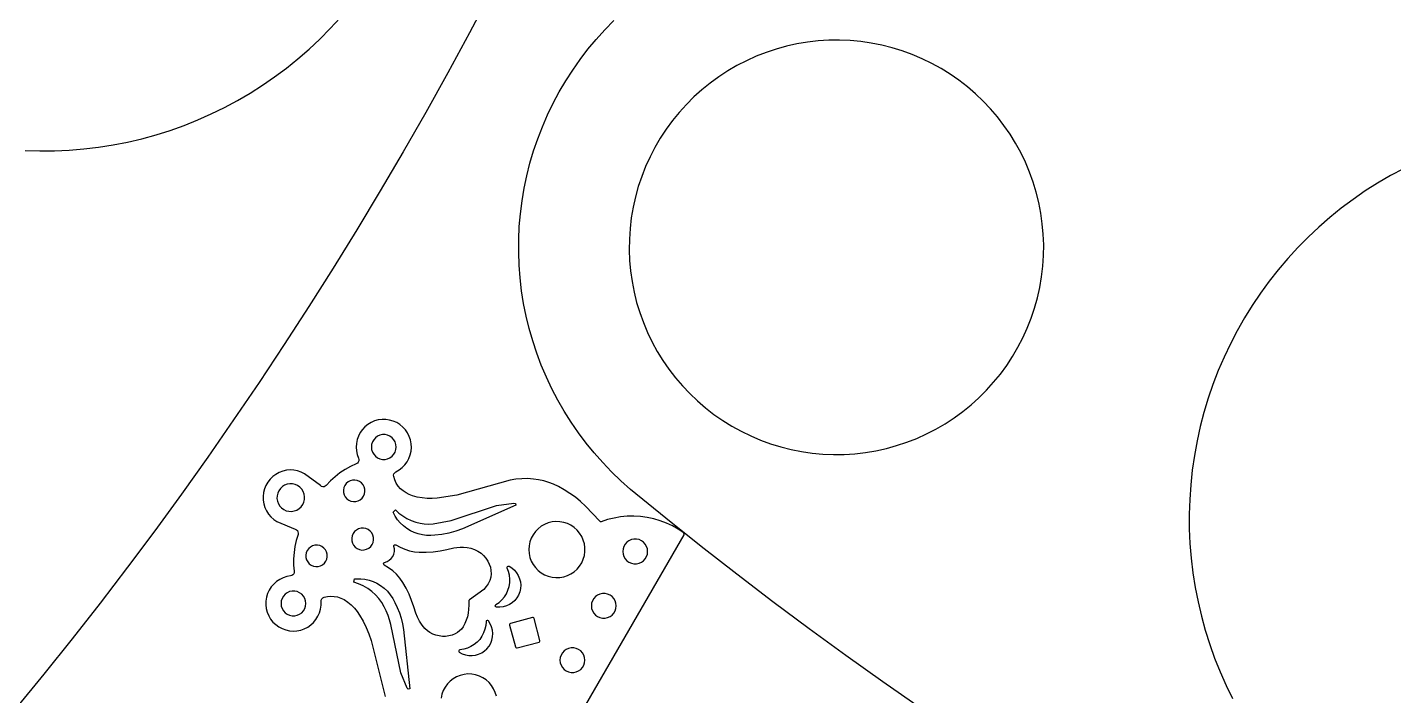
# Model space of a CAD drawing. Extents: x 0 to 1250, y 0 to 2500.
# Drawn here: x 885.3 to 984.1, y 594.2 to 642.6 of the extents above; entities that cross this region are included whole.
import ezdxf

# ---------------------------------------------------------------- set-up
doc = ezdxf.new("R2010")
doc.units = 0
doc.layers.get('0').update_dxf_attribs({"linetype": 'CONTINUOUS', "lineweight": 25})

msp = doc.modelspace()

# ---------------------------------------------------------------- linework, layer by layer
for points in [[(918.788, 645.072), (917.254, 642.171), (915.688, 639.287), (914.09, 636.42), (912.461, 633.571), (910.8, 630.74), (909.108, 627.928), (907.385, 625.135), (905.632, 622.361), (903.848, 619.606), (902.033, 616.871), (900.189, 614.157), (898.315, 611.462), (896.411, 608.789), (894.478, 606.137), (892.515, 603.506), (890.524, 600.898), (888.504, 598.311), (886.456, 595.747), (884.379, 593.205)], [(885.102, 633.671), (886.167, 633.638), (887.233, 633.645), (888.298, 633.691), (889.36, 633.777), (890.419, 633.903), (891.472, 634.069), (892.518, 634.274), (893.555, 634.517), (894.583, 634.799), (895.6, 635.12), (896.603, 635.478), (897.593, 635.874), (898.567, 636.306), (899.525, 636.775), (900.464, 637.278), (901.384, 637.817), (902.282, 638.39), (903.159, 638.996), (904.013, 639.634), (904.842, 640.304), (905.646, 641.004), (906.422, 641.734), (907.171, 642.492), (907.891, 643.278)], [(949.872, 593.32), (947.178, 595.194), (944.505, 597.098), (941.852, 599.031), (939.222, 600.994), (936.613, 602.985), (934.026, 605.005), (931.462, 607.053), (928.921, 609.13), (928.223, 609.748), (927.551, 610.393), (926.906, 611.065), (926.289, 611.763), (925.7, 612.485), (925.141, 613.23), (924.613, 613.998), (924.116, 614.786), (923.652, 615.594), (923.221, 616.419), (922.823, 617.262), (922.46, 618.12), (922.132, 618.992), (921.84, 619.876), (921.583, 620.772), (921.363, 621.677), (921.18, 622.591), (921.034, 623.511), (920.926, 624.436), (920.855, 625.365), (920.822, 626.296), (920.826, 627.228), (920.868, 628.158), (920.948, 629.086), (921.065, 630.011), (921.22, 630.929), (921.412, 631.841), (921.64, 632.744), (921.905, 633.637), (922.206, 634.519), (922.542, 635.388), (922.913, 636.242), (923.319, 637.081), (923.758, 637.903), (924.23, 638.706), (924.734, 639.489), (925.27, 640.251), (925.836, 640.992), (926.431, 641.708), (927.055, 642.4), (927.707, 643.066)], [(984.849, 632.348), (983.91, 631.844), (982.99, 631.305), (982.091, 630.733), (981.214, 630.127), (980.361, 629.488), (979.532, 628.819), (978.728, 628.118), (977.951, 627.389), (977.202, 626.63), (976.482, 625.844), (975.792, 625.032), (975.133, 624.195), (974.505, 623.333), (973.91, 622.449), (973.349, 621.543), (972.822, 620.617), (972.33, 619.671), (971.873, 618.708), (971.453, 617.728), (971.07, 616.734), (970.724, 615.726), (970.416, 614.705), (970.147, 613.674), (969.916, 612.634), (969.725, 611.585), (969.572, 610.53), (969.46, 609.47), (969.387, 608.407), (969.353, 607.342), (969.36, 606.276), (969.407, 605.211), (969.493, 604.149), (969.619, 603.09), (969.784, 602.037), (969.989, 600.991), (970.232, 599.954), (970.515, 598.926), (970.835, 597.909), (971.193, 596.906), (971.589, 595.916), (972.021, 594.942), (972.49, 593.984)], [(920.886, 585.219), (932.797, 605.848), (932.768, 605.979), (932.366, 606.246), (931.945, 606.482), (931.508, 606.686), (931.056, 606.856), (930.593, 606.992), (930.121, 607.092), (929.642, 607.157), (929.161, 607.186), (928.678, 607.178), (928.197, 607.134), (927.721, 607.054), (927.253, 606.938), (926.794, 606.787), (926.734, 606.784), (926.683, 606.817), (925.661, 607.914), (925.304, 608.246), (924.928, 608.555), (924.533, 608.841), (924.123, 609.103), (923.697, 609.34), (923.353, 609.499), (922.997, 609.634), (922.634, 609.742), (922.263, 609.824), (921.888, 609.879), (921.465, 609.906), (921.042, 609.902), (920.621, 609.868), (920.203, 609.804), (916.345, 608.702), (914.926, 608.487), (914.563, 608.469), (914.2, 608.478), (913.838, 608.514), (913.479, 608.576), (913.126, 608.665), (912.891, 608.755), (912.667, 608.871), (912.458, 609.013), (912.267, 609.177), (912.1, 609.369), (911.961, 609.581), (911.853, 609.811), (911.775, 610.052), (911.767, 610.154), (911.793, 610.253), (911.851, 610.338), (911.934, 610.398), (912.172, 610.535), (912.39, 610.703), (912.582, 610.9), (912.745, 611.121), (912.876, 611.362), (912.973, 611.619), (913.034, 611.887), (913.058, 612.161), (913.044, 612.435), (912.992, 612.705), (912.904, 612.966), (912.781, 613.211), (912.626, 613.438), (912.44, 613.641), (912.229, 613.817), (911.996, 613.962), (911.745, 614.074), (911.481, 614.15), (911.209, 614.19), (910.934, 614.192), (910.662, 614.156), (910.397, 614.083), (910.144, 613.975), (909.909, 613.833), (909.696, 613.66), (909.508, 613.459), (909.349, 613.235), (909.223, 612.991), (909.131, 612.732), (909.076, 612.462), (909.058, 612.188), (909.078, 611.914), (909.135, 611.645), (909.229, 611.387), (909.253, 611.293), (909.247, 611.197), (909.21, 611.108), (909.146, 611.035), (909.063, 610.986), (908.654, 610.796), (908.262, 610.576), (907.888, 610.326), (907.535, 610.047), (907.204, 609.741), (906.898, 609.411), (906.823, 609.351), (906.732, 609.319), (906.636, 609.317), (906.544, 609.345), (906.466, 609.402), (905.325, 610.265), (905.08, 610.385), (904.82, 610.471), (904.552, 610.52), (904.279, 610.533), (904.007, 610.508), (903.742, 610.446), (903.487, 610.349), (903.247, 610.218), (903.028, 610.055), (902.832, 609.865), (902.665, 609.649), (902.529, 609.413), (902.426, 609.16), (902.358, 608.895), (902.327, 608.624), (902.333, 608.351), (902.376, 608.082), (902.456, 607.821), (902.57, 607.573), (902.718, 607.343), (902.895, 607.135), (903.098, 606.953), (903.325, 606.801), (904.643, 606.245), (904.731, 606.206), (904.802, 606.14), (904.848, 606.056), (904.865, 605.961), (904.852, 605.866), (904.722, 605.435), (904.625, 604.996), (904.561, 604.551), (904.53, 604.102), (904.533, 603.652), (904.57, 603.204), (904.569, 603.107), (904.538, 603.016), (904.479, 602.939), (904.399, 602.885), (904.306, 602.859), (904.035, 602.811), (903.774, 602.726), (903.526, 602.607), (903.298, 602.454), (903.092, 602.271), (902.914, 602.063), (902.765, 601.831), (902.65, 601.582), (902.571, 601.319), (902.528, 601.047), (902.522, 600.773), (902.555, 600.5), (902.624, 600.234), (902.729, 599.98), (902.868, 599.743), (903.038, 599.527), (903.236, 599.337), (903.459, 599.175), (903.701, 599.046), (903.959, 598.951), (904.228, 598.892), (904.502, 598.871), (904.776, 598.887), (905.045, 598.941), (905.305, 599.031), (905.55, 599.156), (905.775, 599.314), (905.976, 599.5), (906.151, 599.713), (906.294, 599.947), (906.404, 600.199), (906.478, 600.464), (906.515, 600.736), (906.515, 601.011), (906.525, 601.113), (906.569, 601.205), (906.642, 601.278), (906.734, 601.321), (906.978, 601.375), (907.226, 601.396), (907.475, 601.384), (907.72, 601.338), (907.957, 601.26), (908.182, 601.152), (908.451, 600.971), (908.7, 600.765), (908.928, 600.535), (909.132, 600.283), (909.309, 600.011), (909.56, 599.578), (909.783, 599.13), (909.976, 598.667), (910.139, 598.194), (911.166, 594.141)], [(919.205, 594.155), (919.127, 594.427), (919.011, 594.686), (918.861, 594.927), (918.679, 595.144), (918.468, 595.334), (918.233, 595.493), (917.978, 595.617), (917.708, 595.704), (917.429, 595.754), (917.146, 595.764), (916.864, 595.734), (916.588, 595.665), (916.326, 595.559), (916.08, 595.417), (915.856, 595.243), (915.659, 595.039), (915.493, 594.809), (915.36, 594.559), (915.263, 594.292), (915.204, 594.015)]]:
    msp.add_lwpolyline(points)
for points in [[(929.723, 631.783), (929.478, 631.05), (929.271, 630.306), (929.102, 629.553), (928.972, 628.791), (928.882, 628.024), (928.831, 627.253), (928.82, 626.481), (928.848, 625.709), (928.917, 624.94), (929.025, 624.175), (929.172, 623.416), (929.358, 622.667), (929.582, 621.928), (929.845, 621.201), (930.144, 620.489), (930.479, 619.793), (930.85, 619.115), (931.255, 618.458), (931.694, 617.822), (932.164, 617.209), (932.666, 616.622), (933.197, 616.061), (933.756, 615.528), (934.342, 615.025), (934.953, 614.553), (935.588, 614.112), (936.245, 613.705), (936.921, 613.333), (937.616, 612.995), (938.327, 612.694), (939.053, 612.43), (939.792, 612.203), (940.541, 612.015), (941.299, 611.866), (942.063, 611.756), (942.832, 611.685), (943.604, 611.654), (944.377, 611.663), (945.148, 611.712), (945.915, 611.8), (946.677, 611.927), (947.431, 612.094), (948.176, 612.299), (948.909, 612.543), (949.628, 612.823), (950.333, 613.141), (951.02, 613.494), (951.687, 613.882), (952.334, 614.304), (952.959, 614.759), (953.559, 615.245), (954.133, 615.762), (954.68, 616.307), (955.198, 616.88), (955.686, 617.479), (956.143, 618.102), (956.567, 618.747), (956.957, 619.414), (957.312, 620.1), (957.631, 620.803), (957.914, 621.522), (958.16, 622.255), (958.367, 622.999), (958.536, 623.753), (958.666, 624.514), (958.756, 625.281), (958.807, 626.052), (958.818, 626.824), (958.789, 627.596), (958.721, 628.366), (958.613, 629.13), (958.466, 629.889), (958.28, 630.638), (958.055, 631.377), (957.793, 632.104), (957.494, 632.816), (957.158, 633.512), (956.788, 634.19), (956.382, 634.847), (955.944, 635.483), (955.473, 636.096), (954.972, 636.683), (954.441, 637.244), (953.881, 637.777), (953.295, 638.28), (952.684, 638.752), (952.049, 639.193), (951.393, 639.6), (950.716, 639.972), (950.022, 640.31), (949.31, 640.611), (948.584, 640.875), (947.846, 641.102), (947.097, 641.29), (946.339, 641.439), (945.574, 641.549), (944.805, 641.62), (944.033, 641.651), (943.261, 641.642), (942.49, 641.594), (941.723, 641.505), (940.961, 641.378), (940.207, 641.211), (939.462, 641.006), (938.729, 640.763), (938.009, 640.482), (937.305, 640.164), (936.618, 639.811), (935.95, 639.423), (935.303, 639.001), (934.679, 638.546), (934.079, 638.06), (933.504, 637.543), (932.957, 636.998), (932.439, 636.425), (931.951, 635.826), (931.495, 635.203), (931.071, 634.558), (930.681, 633.891), (930.326, 633.205), (930.006, 632.502)], [(911.508, 612.975), (911.336, 613.052), (911.152, 613.091), (910.964, 613.091), (910.78, 613.051), (910.608, 612.975), (910.456, 612.864), (910.33, 612.725), (910.236, 612.562), (910.178, 612.383), (910.158, 612.196), (910.178, 612.008), (910.236, 611.83), (910.33, 611.667), (910.456, 611.527), (910.608, 611.416), (910.78, 611.34), (910.964, 611.3), (911.152, 611.301), (911.336, 611.34), (911.508, 611.416), (911.66, 611.527), (911.786, 611.667), (911.88, 611.83), (911.939, 612.008), (911.958, 612.196), (911.938, 612.383), (911.88, 612.562), (911.786, 612.725), (911.66, 612.864)], [(904.825, 609.399), (904.646, 609.48), (904.455, 609.525), (904.259, 609.531), (904.066, 609.499), (903.883, 609.43), (903.716, 609.327), (903.573, 609.193), (903.459, 609.033), (903.378, 608.855), (903.333, 608.664), (903.327, 608.468), (903.359, 608.274), (903.428, 608.091), (903.531, 607.924), (903.665, 607.781), (903.825, 607.667), (904.003, 607.586), (904.194, 607.542), (904.39, 607.535), (904.584, 607.567), (904.767, 607.636), (904.934, 607.74), (905.077, 607.874), (905.191, 608.033), (905.272, 608.212), (905.316, 608.403), (905.323, 608.599), (905.291, 608.792), (905.222, 608.975), (905.118, 609.142), (904.984, 609.285)], [(909.303, 609.698), (909.143, 609.767), (908.972, 609.8), (908.798, 609.793), (908.63, 609.748), (908.476, 609.667), (908.344, 609.553), (908.24, 609.413), (908.171, 609.253), (908.138, 609.082), (908.145, 608.908), (908.19, 608.74), (908.271, 608.586), (908.385, 608.454), (908.525, 608.35), (908.685, 608.281), (908.856, 608.248), (909.03, 608.255), (909.198, 608.3), (909.352, 608.381), (909.484, 608.495), (909.588, 608.635), (909.657, 608.795), (909.69, 608.966), (909.683, 609.14), (909.638, 609.308), (909.557, 609.462), (909.443, 609.594)], [(912.721, 606.286), (912.476, 606.479), (912.252, 606.697), (912.052, 606.936), (911.878, 607.196), (911.732, 607.472), (911.899, 607.64), (912.157, 607.41), (912.436, 607.206), (912.733, 607.029), (913.046, 606.882), (913.371, 606.765), (913.68, 606.69), (913.993, 606.642), (914.31, 606.622), (914.627, 606.629), (915.935, 606.869), (919.221, 607.961), (920.481, 608.139), (920.588, 608.109), (920.623, 607.993), (916.763, 606.266), (916.277, 606.094), (915.778, 605.96), (915.271, 605.863), (914.758, 605.806), (914.455, 605.79), (914.151, 605.801), (913.85, 605.84), (913.554, 605.907), (913.265, 606), (912.986, 606.12)], [(909.926, 606.215), (909.763, 606.286), (909.589, 606.319), (909.411, 606.312), (909.24, 606.266), (909.083, 606.183), (908.948, 606.068), (908.843, 605.925), (908.772, 605.762), (908.739, 605.587), (908.745, 605.41), (908.791, 605.238), (908.874, 605.081), (908.99, 604.947), (909.133, 604.841), (909.296, 604.77), (909.47, 604.737), (909.648, 604.744), (909.819, 604.79), (909.976, 604.873), (910.111, 604.989), (910.216, 605.132), (910.287, 605.294), (910.32, 605.469), (910.314, 605.646), (910.268, 605.818), (910.185, 605.975), (910.069, 606.109)], [(924.605, 606.53), (924.35, 606.654), (924.081, 606.741), (923.801, 606.791), (923.518, 606.801), (923.236, 606.771), (922.961, 606.702), (922.698, 606.596), (922.452, 606.454), (922.229, 606.28), (922.032, 606.076), (921.865, 605.846), (921.732, 605.596), (921.635, 605.329), (921.576, 605.052), (921.556, 604.769), (921.576, 604.486), (921.635, 604.209), (921.732, 603.942), (921.865, 603.692), (922.032, 603.463), (922.229, 603.259), (922.452, 603.084), (922.698, 602.942), (922.961, 602.836), (923.236, 602.767), (923.518, 602.738), (923.801, 602.748), (924.081, 602.797), (924.35, 602.884), (924.605, 603.009), (924.84, 603.167), (925.051, 603.357), (925.233, 603.574), (925.384, 603.815), (925.499, 604.074), (925.577, 604.346), (925.616, 604.627), (925.616, 604.911), (925.577, 605.192), (925.499, 605.464), (925.383, 605.723), (925.233, 605.964), (925.051, 606.181), (924.84, 606.371)], [(929.703, 605.412), (929.531, 605.489), (929.347, 605.528), (929.159, 605.528), (928.975, 605.489), (928.803, 605.412), (928.65, 605.302), (928.525, 605.162), (928.431, 604.999), (928.372, 604.82), (928.353, 604.633), (928.372, 604.446), (928.431, 604.267), (928.525, 604.104), (928.651, 603.964), (928.803, 603.853), (928.975, 603.777), (929.159, 603.738), (929.347, 603.738), (929.531, 603.777), (929.703, 603.853), (929.855, 603.964), (929.981, 604.104), (930.075, 604.267), (930.133, 604.446), (930.153, 604.633), (930.133, 604.82), (930.075, 604.999), (929.981, 605.162), (929.855, 605.302)], [(906.583, 604.987), (906.424, 605.057), (906.252, 605.089), (906.078, 605.083), (905.91, 605.038), (905.756, 604.956), (905.624, 604.843), (905.521, 604.702), (905.451, 604.543), (905.418, 604.372), (905.425, 604.197), (905.47, 604.029), (905.552, 603.875), (905.665, 603.743), (905.805, 603.64), (905.965, 603.57), (906.136, 603.538), (906.31, 603.544), (906.479, 603.589), (906.632, 603.671), (906.765, 603.784), (906.868, 603.925), (906.938, 604.084), (906.97, 604.255), (906.964, 604.429), (906.918, 604.598), (906.837, 604.752), (906.723, 604.884)], [(911.786, 605.056), (911.82, 605.105), (911.876, 605.126), (911.934, 605.112), (912.248, 604.939), (912.579, 604.797), (912.921, 604.688), (913.272, 604.613), (913.629, 604.572), (914.133, 604.578), (914.636, 604.612), (915.135, 604.675), (915.631, 604.767), (916.12, 604.886), (916.354, 604.921), (916.589, 604.937), (916.825, 604.935), (917.099, 604.919), (917.369, 604.867), (917.629, 604.78), (917.875, 604.659), (918.103, 604.507), (918.285, 604.336), (918.446, 604.145), (918.581, 603.935), (918.691, 603.711), (918.771, 603.488), (918.817, 603.256), (918.827, 603.019), (918.8, 602.784), (918.723, 602.537), (918.612, 602.302), (918.469, 602.086), (918.297, 601.892), (917.258, 601.125), (917.22, 601.088), (917.207, 601.036), (917.211, 600.746), (917.193, 600.457), (917.154, 600.17), (917.107, 599.909), (917.032, 599.654), (916.93, 599.409), (916.802, 599.176), (916.686, 599.019), (916.55, 598.88), (916.396, 598.76), (916.228, 598.661), (916.005, 598.575), (915.774, 598.517), (915.537, 598.488), (915.298, 598.487), (915.061, 598.515), (914.831, 598.569), (914.611, 598.652), (914.403, 598.762), (914.211, 598.898), (914.038, 599.058), (913.829, 599.308), (913.647, 599.579), (913.494, 599.866), (913.371, 600.168), (913.234, 600.633), (913.072, 601.089), (912.886, 601.536), (912.678, 601.973), (912.446, 602.398), (912.229, 602.701), (911.982, 602.981), (911.708, 603.235), (911.411, 603.46), (911.092, 603.654), (911.051, 603.697), (911.041, 603.756), (911.067, 603.81), (911.118, 603.839), (911.296, 603.899), (911.457, 603.994), (911.596, 604.12), (911.706, 604.272), (911.782, 604.443), (911.822, 604.626), (911.823, 604.813), (911.786, 604.997)], [(919.979, 603.497), (920.008, 603.551), (920.063, 603.578), (920.124, 603.567), (920.329, 603.438), (920.512, 603.279), (920.669, 603.094), (920.795, 602.887), (920.888, 602.663), (920.946, 602.427), (920.967, 602.186), (920.951, 601.943), (920.898, 601.707), (920.809, 601.481), (920.687, 601.272), (920.534, 601.083), (920.354, 600.92), (920.152, 600.787), (919.931, 600.687), (919.697, 600.621), (919.457, 600.592), (919.214, 600.6), (919.158, 600.625), (919.127, 600.678), (919.134, 600.74), (919.174, 600.785), (919.402, 600.942), (919.606, 601.128), (919.784, 601.339), (919.932, 601.572), (920.048, 601.823), (920.129, 602.087), (920.174, 602.36), (920.182, 602.636), (920.153, 602.91), (920.088, 603.179), (919.987, 603.436)], [(908.948, 602.649), (909.167, 602.656), (909.387, 602.65), (909.69, 602.621), (909.989, 602.561), (910.279, 602.469), (910.558, 602.347), (910.832, 602.174), (911.085, 601.974), (911.317, 601.749), (911.525, 601.502), (911.706, 601.234), (911.858, 600.949), (912.033, 600.575), (912.185, 600.191), (912.312, 599.798), (912.414, 599.398), (912.491, 598.992), (912.941, 594.689), (912.824, 594.661), (912.744, 594.738), (912.293, 595.841), (911.561, 599.351), (911.479, 599.684), (911.372, 600.01), (911.242, 600.327), (911.089, 600.634), (910.909, 600.944), (910.699, 601.234), (910.46, 601.502), (910.196, 601.745), (909.896, 601.962), (909.575, 602.149), (909.237, 602.302), (908.886, 602.421)], [(904.97, 601.65), (904.798, 601.727), (904.614, 601.766), (904.426, 601.766), (904.242, 601.727), (904.07, 601.65), (903.917, 601.54), (903.792, 601.4), (903.698, 601.237), (903.639, 601.058), (903.62, 600.871), (903.639, 600.684), (903.698, 600.505), (903.792, 600.342), (903.918, 600.202), (904.07, 600.091), (904.242, 600.015), (904.426, 599.976), (904.614, 599.976), (904.798, 600.015), (904.97, 600.091), (905.122, 600.202), (905.248, 600.342), (905.342, 600.505), (905.4, 600.684), (905.42, 600.871), (905.4, 601.058), (905.342, 601.237), (905.248, 601.4), (905.122, 601.54)], [(927.431, 601.478), (927.259, 601.554), (927.075, 601.593), (926.887, 601.593), (926.703, 601.554), (926.531, 601.478), (926.379, 601.367), (926.253, 601.227), (926.159, 601.064), (926.101, 600.885), (926.081, 600.698), (926.101, 600.511), (926.159, 600.332), (926.253, 600.169), (926.379, 600.029), (926.531, 599.919), (926.703, 599.842), (926.887, 599.803), (927.075, 599.803), (927.259, 599.842), (927.431, 599.919), (927.583, 600.03), (927.709, 600.169), (927.803, 600.332), (927.862, 600.511), (927.881, 600.698), (927.862, 600.886), (927.803, 601.064), (927.709, 601.227), (927.583, 601.367)], [(918.64, 599.605), (918.59, 599.641), (918.529, 599.641), (918.479, 599.605), (918.459, 599.547), (918.437, 599.272), (918.379, 599.002), (918.285, 598.742), (918.157, 598.497), (917.998, 598.272), (917.809, 598.069), (917.596, 597.894), (917.361, 597.749), (917.108, 597.637), (916.843, 597.56), (916.57, 597.518), (916.513, 597.495), (916.481, 597.442), (916.486, 597.381), (916.525, 597.334), (916.74, 597.221), (916.969, 597.142), (917.208, 597.099), (917.45, 597.093), (917.691, 597.124), (917.924, 597.192), (918.143, 597.294), (918.345, 597.429), (918.523, 597.594), (918.674, 597.783), (918.795, 597.994), (918.881, 598.22), (918.932, 598.458), (918.946, 598.7), (918.923, 598.941), (918.863, 599.176), (918.768, 599.399)], [(921.818, 599.852), (920.237, 599.428), (920.192, 599.402), (920.166, 599.357), (920.166, 599.305), (920.59, 597.724), (920.616, 597.68), (920.661, 597.654), (920.712, 597.654), (922.293, 598.077), (922.338, 598.103), (922.364, 598.148), (922.364, 598.2), (921.941, 599.781), (921.915, 599.826), (921.87, 599.852)], [(925.16, 597.543), (924.988, 597.62), (924.804, 597.659), (924.616, 597.659), (924.432, 597.62), (924.26, 597.543), (924.107, 597.433), (923.982, 597.293), (923.887, 597.13), (923.829, 596.951), (923.81, 596.764), (923.829, 596.577), (923.888, 596.398), (923.982, 596.235), (924.108, 596.095), (924.26, 595.985), (924.432, 595.908), (924.616, 595.869), (924.804, 595.869), (924.988, 595.908), (925.16, 595.985), (925.312, 596.095), (925.438, 596.235), (925.532, 596.398), (925.59, 596.577), (925.61, 596.764), (925.59, 596.951), (925.532, 597.13), (925.438, 597.293), (925.312, 597.433)]]:
    msp.add_lwpolyline(points, close=True)

doc.saveas('drawing.dxf')
